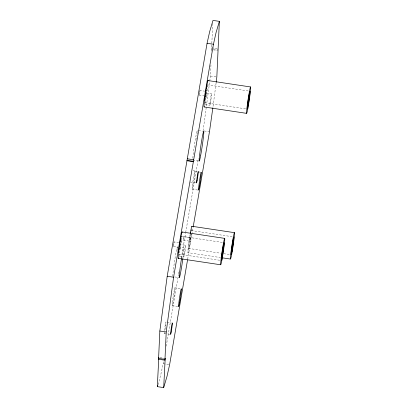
<?xml version="1.0" encoding="UTF-8"?>
<svg xmlns="http://www.w3.org/2000/svg" width="408" height="408" viewBox="0 0 408 408"><rect width="100%" height="100%" fill="white"/><g stroke="black" fill="none" stroke-linecap="round" stroke-linejoin="round"><path stroke-width="0.31" stroke-dasharray="2.04 1.53" d="M203.092 130.784L210.457 76.026L210.977 64.566M211.584 51.199L211.645 49.924M211.701 48.654L211.487 49.572L212.869 22.945M216.087 83.094L212.859 107.819M173.828 243.275L173.42 246.549L178.087 247.263M158.069 384.616L160.624 375.411L163.664 361.233M166.24 346.163L178.49 274.579M178.597 273.952L179.025 271.442M181.279 258.254L185.579 233.136M185.686 232.509L198.364 158.411M187.665 259.213L193.142 227.19M199.828 91.331L199.328 95.125L203.995 95.839M173.92 242.755L174.119 241.908L178.76 242.602M199.91 90.913L200.027 90.484L204.668 91.178M199.354 95.146L200.027 90.484M173.446 246.57L174.119 241.908M183.804 236.824L183.314 240.21L189.695 241.169L190.046 239.302L190.184 237.777L183.804 236.824L183.314 240.21M190.184 237.777L189.695 241.169M211.742 47.777L218.122 48.736M213.44 48.914L218.081 49.608M213.226 49.832L217.867 50.531M210.457 76.026L216.837 76.984M207.391 84.838L248.681 91.04M206.315 93.039L211.538 93.82M204.755 102.704L246.044 108.905M205.199 104.611L209.839 105.305M204.25 130.958L209.472 131.743M198.512 130.55L202.572 131.162M192.877 160.186L198.676 161.058M193.03 170.692L197.089 171.299M194.881 171.345A9.042 0.418 -81.5 0 1 193.152 185.105A9.042 0.418 -81.5 0 1 192.535 184.385A9.042 0.418 -81.5 0 1 194.881 171.345L198.364 171.865M198.941 171.952L201.261 172.298M190.174 182.004L195.978 182.871M192.163 189.21L198.548 190.169M191.26 230.54L232.55 236.742M181.484 236.263L222.773 242.464M179.25 244.285L185.63 245.244A5.814 0.265 -81.5 0 1 184.487 254.388A5.814 0.265 -81.5 0 1 184.186 253.302A5.814 0.265 -81.5 0 1 185.666 245.274M188.618 248.411L220.524 253.2M223.655 253.674L229.908 254.612M178.582 247.029L183.804 247.814A15.071 0.694 -81.5 0 1 182.911 258.177M190.184 234.049A13.352 0.617 -81.5 0 0 187.96 252.674L220.488 257.565M178.847 254.128L220.136 260.329M179.291 256.035L183.931 256.729M174.685 276.93L178.745 277.537M174.95 287.824A9.042 0.418 -81.5 0 1 173.227 301.583A9.042 0.418 -81.5 0 1 172.604 300.864A9.042 0.418 -81.5 0 1 174.95 287.824L181.336 288.782M172.237 305.689L178.617 306.648M167.122 322.116L171.181 322.723M164.266 333.428L170.07 334.295M159.967 357.643L165.189 358.428M163.231 363.747L169.616 364.701M207.856 84.981A13.352 0.617 -81.5 0 1 207.596 87.22M207.381 88.883A13.352 0.617 -81.5 0 1 205.612 100.424M205.403 101.582A13.352 0.617 -81.5 0 1 205.01 103.622M181.825 237.487A13.352 0.617 -81.5 0 1 180.137 249.334M179.918 250.619A13.352 0.617 -81.5 0 1 179.494 253.006M179.296 254.072A13.352 0.617 -81.5 0 1 178.923 255.913M181.596 258.05A15.071 0.694 -81.5 0 1 183.804 247.814M172.849 276.328A15.071 0.694 -81.5 0 1 175.093 257.836A15.071 0.694 -81.5 0 1 177.526 247.605M177.511 248.171A15.071 0.694 -81.5 0 1 177.307 250.731M191.903 228.827A13.352 0.617 -81.5 0 1 191.719 230.683M191.306 234.161A13.352 0.617 -81.5 0 1 187.96 252.674M164.45 330.536A5.814 0.265 -81.5 0 1 165.617 323.197A5.814 0.265 -81.5 0 1 165.934 323.427A5.814 0.265 -81.5 0 1 164.868 330.837M164.501 332.673A5.814 0.265 -81.5 0 1 164.246 332.489M191.102 233.901A9.042 0.418 -81.5 0 1 189.281 245.851A9.042 0.418 -81.5 0 1 188.639 246.381A9.042 0.418 -81.5 0 1 190.327 234.544M206.759 91.953A9.042 0.418 -81.5 0 1 206.555 93.345M206.346 94.748A9.042 0.418 -81.5 0 1 206.127 96.125M205.907 97.446A9.042 0.418 -81.5 0 1 205.484 99.787M205.117 101.536A9.042 0.418 -81.5 0 1 204.969 102.138M181.331 239.598A9.042 0.418 -81.5 0 1 181.035 242.031M180.851 243.377A9.042 0.418 -81.5 0 1 180.438 246.172M180.367 246.636A9.042 0.418 -81.5 0 1 179.999 248.87M192.831 158.156A15.071 0.694 -81.5 0 1 195.514 138.455A15.071 0.694 -81.5 0 1 197.436 131.692M197.395 132.406A15.071 0.694 -81.5 0 1 197.237 134.247M196.829 137.889A15.071 0.694 -81.5 0 1 196.656 139.281M210.401 102.964A5.814 0.265 -81.5 0 0 211.574 93.85A5.814 0.265 -81.5 0 0 210.095 101.878A5.814 0.265 -81.5 0 0 210.401 102.964"/><path stroke-width="0.61" d="M157.315 386.641L158.809 357.469L158.595 358.392L164.975 359.346L165.189 358.428L163.695 387.6L157.315 386.641L157.692 385.631M158.595 358.392L159.839 331.015L167.204 276.257L207.065 43.299L209.676 31.63L212.981 20.4L219.366 21.359L216.837 76.984L216.164 82.482M164.975 359.346L166.219 331.974L173.589 277.216L213.445 44.253L216.056 32.589L219.366 21.359M212.859 107.819L209.472 131.743L193.249 226.562M187.558 259.84L169.616 364.701L167.005 376.37L163.695 387.6M207.065 43.299L213.445 44.253M208.054 80.57L250.594 86.96M204.092 106.972L246.631 113.363M187.303 158.804L193.683 159.763M187.109 160.39L193.489 161.349M186.966 160.747L193.351 161.706M191.923 226.272L234.462 232.662M182.147 231.994L224.686 238.384M222.365 257.846L230.5 259.065M178.184 258.397L220.723 264.787M167.204 276.257L173.589 277.216M159.839 331.015L166.219 331.974M158.554 359.264L164.939 360.223M204.26 106.697A13.352 0.617 -81.5 0 1 205.459 93.713A13.352 0.617 -81.5 0 1 208.136 80.871M178.469 257.769A13.352 0.617 -81.5 0 1 179.449 245.825A13.352 0.617 -81.5 0 1 182.228 232.295M182.845 258.677A15.071 0.694 -81.5 0 1 179.326 277.624A15.071 0.694 -81.5 0 1 181.514 258.544M190.398 232.82A13.352 0.617 -81.5 0 1 192.005 226.573M190.536 233.437A9.042 0.418 -81.5 0 1 190.725 232.478M191.046 231.101A9.042 0.418 -81.5 0 1 191.168 230.714M204.796 100.388A9.042 0.418 -81.5 0 1 205.04 98.211M205.204 96.941A9.042 0.418 -81.5 0 1 205.387 95.589M205.586 94.197A9.042 0.418 -81.5 0 1 205.8 92.794M206.02 91.418A9.042 0.418 -81.5 0 1 206.239 90.097M206.453 88.868A9.042 0.418 -81.5 0 1 206.662 87.756M206.856 86.797A9.042 0.418 -81.5 0 1 207.029 86.006M178.811 252.674A9.042 0.418 -81.5 0 1 178.888 251.812M179.132 249.635A9.042 0.418 -81.5 0 1 179.296 248.365M179.479 247.013A9.042 0.418 -81.5 0 1 179.678 245.621M179.892 244.219A9.042 0.418 -81.5 0 1 180.112 242.842M180.331 241.521A9.042 0.418 -81.5 0 1 180.545 240.292M180.754 239.18A9.042 0.418 -81.5 0 1 180.948 238.221M181.269 236.834A9.042 0.418 -81.5 0 1 181.392 236.441M197.11 180.617A5.814 0.265 -81.5 0 0 198.288 171.503A5.814 0.265 -81.5 0 0 196.809 179.53A5.814 0.265 -81.5 0 0 197.11 180.617M231.81 253.674A13.352 0.617 -81.5 0 0 234.518 232.744A13.352 0.617 -81.5 0 0 231.117 251.18A13.352 0.617 -81.5 0 0 231.81 253.674M232.024 251.18A9.042 0.418 -81.5 0 0 233.861 236.977A9.042 0.418 -81.5 0 0 231.56 249.436A9.042 0.418 -81.5 0 0 232.024 251.18M222.039 259.396A13.352 0.617 -81.5 0 0 224.742 238.461A13.352 0.617 -81.5 0 0 221.34 256.902A13.352 0.617 -81.5 0 0 222.039 259.396M222.253 256.877A9.042 0.418 -81.5 0 0 224.084 242.694A9.042 0.418 -81.5 0 0 221.779 255.189A9.042 0.418 -81.5 0 0 222.253 256.877M247.947 107.972A13.352 0.617 -81.5 0 0 250.65 87.037A13.352 0.617 -81.5 0 0 247.248 105.478A13.352 0.617 -81.5 0 0 247.947 107.972M248.161 105.453A9.042 0.418 -81.5 0 0 249.992 91.27A9.042 0.418 -81.5 0 0 247.687 103.765A9.042 0.418 -81.5 0 0 248.161 105.453M179.607 302.542A9.042 0.418 -81.5 0 0 181.336 288.782A9.042 0.418 -81.5 0 0 178.984 301.823A9.042 0.418 -81.5 0 0 179.607 302.542M199.537 186.063A9.042 0.418 -81.5 0 0 201.261 172.298A9.042 0.418 -81.5 0 0 198.915 185.344A9.042 0.418 -81.5 0 0 199.537 186.063M200.736 155.055A15.071 0.694 -81.5 0 0 203.791 131.422A15.071 0.694 -81.5 0 0 199.951 152.24A15.071 0.694 -81.5 0 0 200.736 155.055M171.202 332.041A5.814 0.265 -81.5 0 0 172.38 322.927A5.814 0.265 -81.5 0 0 170.901 330.954A5.814 0.265 -81.5 0 0 171.202 332.041"/></g></svg>
